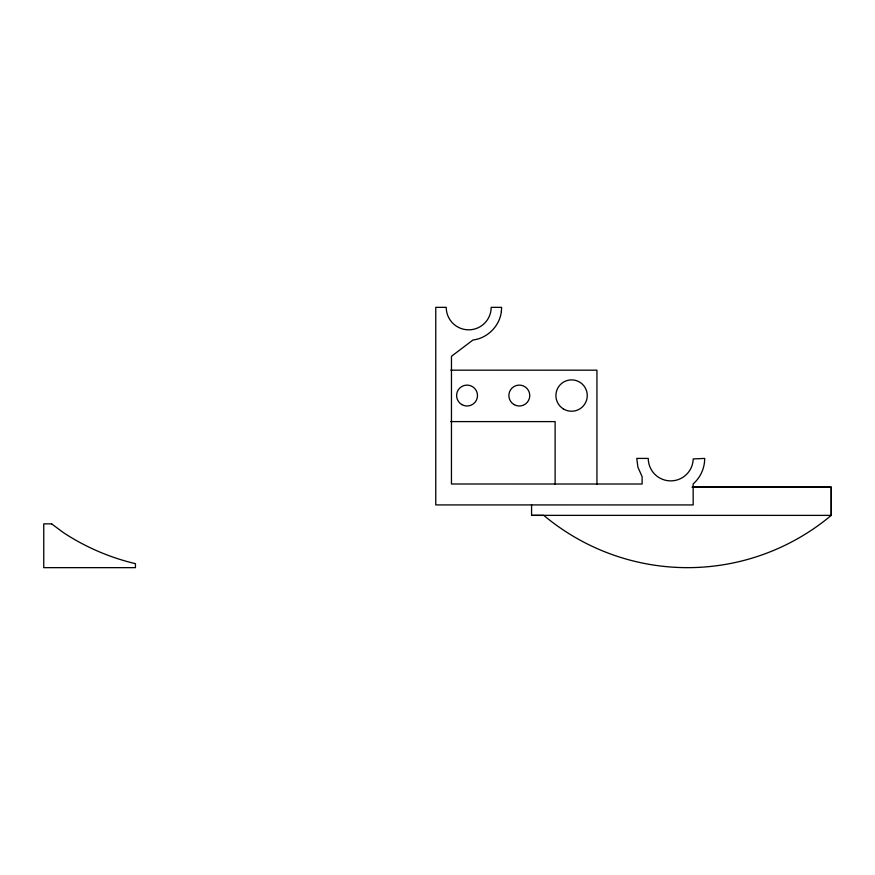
<?xml version="1.0" encoding="UTF-8"?>
<svg xmlns="http://www.w3.org/2000/svg" width="875" height="875" viewBox="0 0 875 875"><rect width="100%" height="100%" fill="white"/><g stroke="black" fill="none" stroke-linecap="round" stroke-linejoin="round"><path stroke-width="1.31" d="M692.18 487.156L831.25 487.167L831.25 515.386A223.759 223.759 0 0 1 543.791 515.375L531.562 515.364L531.573 504.613M555.122 484.433L555.122 421.608L450.68 421.597M596.936 484.509L596.936 370.18L450.789 370.169M501.342 311.653L501.627 307.355L491.159 307.355L491.159 308.077A22.477 22.477 0 0 1 452.298 322.722L451.325 321.617A22.477 22.477 0 0 1 446.239 308.088L446.228 307.344L435.772 307.344L435.761 504.919L693.197 504.93L693.131 483.952A33.972 33.972 0 0 0 704.703 458.413L693.197 458.927A22.477 22.477 0 0 1 671.683 480.867L670.217 480.878A22.477 22.477 0 0 1 657.814 476.809L656.644 475.923A22.477 22.477 0 0 1 648.277 459.364L648.266 458.413L636.759 458.413L637.919 467.206L642.119 476.7L642.119 484.017L451.456 484.006L451.467 356.289L472.992 339.992C487.408 338.319 499.658 326.069 501.342 311.653M692.289 487.167L831.25 487.167L831.239 515.386L531.573 515.364M51.625 523.852L43.75 523.852L43.75 567.656L135.439 567.656L135.439 563.664A225.848 225.848 0 0 1 63.459 532.656L51.625 523.852M514.095 404.611A10.456 10.456 0 0 0 529.769 395.555A10.456 10.456 0 0 0 514.095 386.498A10.456 10.456 0 0 0 514.095 404.611M461.825 404.6A10.456 10.456 0 0 0 477.509 395.555A10.456 10.456 0 0 0 461.825 386.498A10.456 10.456 0 0 0 461.825 404.6M563.577 409.041A15.684 15.684 0 0 0 587.267 395.762A15.684 15.684 0 0 0 563.916 381.883A15.684 15.684 0 0 0 563.577 409.041"/></g></svg>
